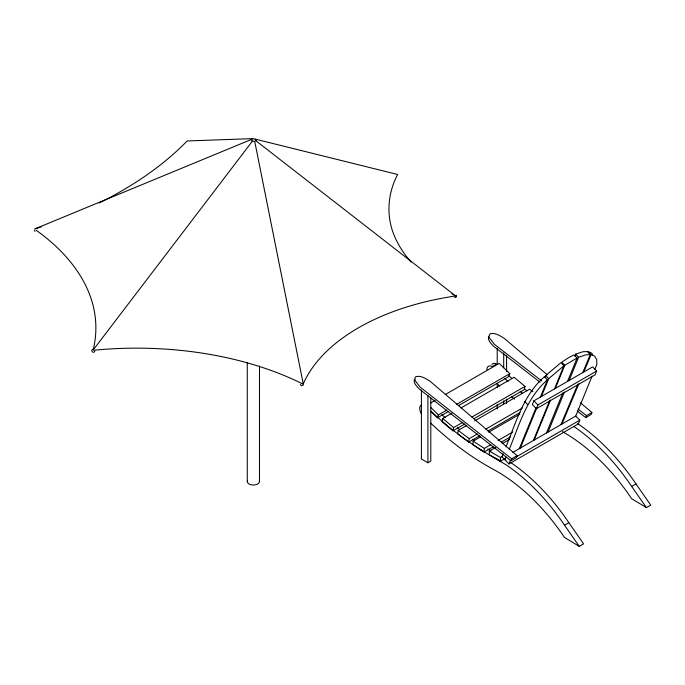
<?xml version="1.0" encoding="UTF-8"?>
<svg xmlns="http://www.w3.org/2000/svg" width="685" height="685" viewBox="0 0 685 685"><rect width="100%" height="100%" fill="white"/><g stroke="black" fill="none" stroke-linecap="round" stroke-linejoin="round"><path stroke-width="1.03" d="M480.476 436.91L473.155 441.14L472.941 444.753L484.098 452.049L484.312 448.435L490.717 444.745M466.399 425.676L458.171 430.428L457.7 433.87L464.25 438.742M448.127 426.284A263.305 152.019 60 0 0 453.008 430.231L468.771 442.108L469.234 438.665L477.471 433.913M414.245 379.593C413.457 383.48 417.019 386.563 419.408 389.123L510.959 460.782L516.379 457.649L517.115 455.662L430.171 381.339C426.01 378.754 420.992 375.183 415.855 376.673L414.982 377.606L415.204 380.723L420.136 387.136L511.695 458.796L517.115 455.662M488.474 336.746C487.677 340.625 491.239 343.707 493.628 346.276L540.105 382.264M451.886 413.183L442.733 418.466L442.022 421.712L452.931 430.848L464.824 423.981M452.931 430.848L453.641 427.603L462.795 422.32M461.039 407.9L514.11 377.264L525.018 386.391L524.299 389.637L473.977 418.698M94.864 351.14C94.033 354.068 89.983 350.917 92.569 349.341M456.398 296.656L456.347 295.286M411.111 262.09A206.408 119.164 0 0 1 391.897 229.03C386.408 210.946 388.772 191.089 397.642 174.487L255.368 139.149L255.462 139.937A3.117 1.798 0 0 0 256.284 140.648M430.574 411.223L437.373 417.824L438.417 414.879L446.654 410.127M445.224 394.577L499.211 363.401L509.794 373.676L508.749 376.613L458.419 405.674M510.959 460.782L511.695 458.796M577.292 411.06L585.744 417.602L586.48 415.615L591.9 412.49L580.555 402.891M591.9 412.49L591.164 414.476L585.744 417.602M303.275 384.02L254.717 141.375A1.986 1.147 0 0 1 255.865 140.716L455.705 296.014M503.15 453.77L501.934 456.732L509.006 463.933L578.251 423.955L579.793 420.179L575.751 416.069L592.071 376.159M505.975 446.851C516.207 422.174 523.46 394.894 544.412 376.733L547.443 379.824L540.388 397.069M504.965 459.823L506.121 456.989M509.289 449.232C519.367 424.751 526.697 397.814 547.443 379.824M533.889 400.819L532.348 404.595L536.389 408.714L595.145 374.789L596.686 371.013L592.645 366.903L533.889 400.819L537.93 404.938L536.389 408.714M509.006 463.933L510.548 460.157M544.892 377.529L545.697 375.551L560.887 362.707L563.918 365.799L554.456 388.952M519.307 448.658L536.055 407.678M520.36 448.05L536.706 408.046M541.441 396.461L548.728 378.634L563.918 365.799M533.367 440.541L549.721 400.528M534.206 440.053L550.56 400.049M555.295 388.464L564.791 365.233L577.104 357.998L574.073 354.916L568.961 357.459L561.76 362.142L564.791 365.233M574.809 356.114L575.606 354.145L582.884 351.739L587.25 351.559L590.282 354.65L582.729 372.623M546.45 432.98L562.805 392.976M567.54 381.391L577.104 357.998M548.06 432.055L564.406 392.051M569.141 380.466L578.637 357.236L585.915 354.821L590.282 354.65M594.854 369.343L596.84 364.48L596.695 359.556L594.751 356.217L591.095 354.616L588.064 351.533L591.72 353.135L592.688 354.804M560.895 424.64L577.832 384.302M561.957 424.032L578.894 383.686M583.791 372.006L591.095 354.616M93.425 349.65L252.457 141.084A3.605 2.081 0 0 1 254.597 141.624M456.176 297.042L454.652 297.667M303.001 385.364L301.391 385.758L300.33 384.508M430.582 403.028L435.163 400.382M456.724 404.313L509.794 373.676M437.373 417.824L448.358 411.479M471.939 417.037L525.018 386.391M474.637 420.924L529.539 389.226L532.947 391.76M485.699 429.152L522.304 408.02M421.421 389.979L421.421 459.001L427.911 462.752L430.796 461.082L430.796 398.088M468.771 442.108L479.748 435.763M487.985 431.011L520.009 412.524M488.713 432.158L519.821 414.194M537.93 404.938L596.686 371.013M498.038 440.515L512.68 432.064M485.014 451.526L493.243 446.766M501.48 442.013L510.633 436.73M504.828 458.736L500.504 461.236L489.33 454.849L489.313 451.09L495.717 447.391M502.122 443.692L509.443 439.47M489.313 451.09L500.487 457.477L502.319 456.424M512.902 452.348L575.751 416.069M516.088 456.963L579.793 420.179M464.464 438.905L481.812 450.447L506.138 464.85A154.108 88.973 60 0 1 564.526 525.198L568.858 522.698L583.611 543.881L579.279 546.382L564.526 537.468A154.108 88.973 60 0 0 548.574 516.165L542.88 509.589A154.108 88.973 60 0 0 493.414 469.396A263.305 152.019 60 0 1 430.522 422.953M574.073 426.627A154.108 88.973 60 0 1 631.673 486.436L635.997 483.935L650.75 505.119L646.426 507.619L631.673 498.706A154.108 88.973 60 0 0 615.721 477.402L610.027 470.826A154.108 88.973 60 0 0 562.376 431.627M255.368 139.158A4.487 2.586 0 0 1 252.782 138.61A3.733 2.158 0 0 1 251.095 139.586L34.721 228.97A397.428 229.458 0 0 0 41.631 226.684M252.774 138.618L187.151 140.964A397.428 229.458 0 0 1 99.248 202.94M500.504 460.988L493.791 457.4M496.163 458.753L500.324 460.894M452.04 293.874L453.838 294.927M487.797 448.932L491.111 450.901M479.757 449.214L484.107 451.877M473.155 441.14L484.312 448.435M472.915 439.299L474.559 440.455M458.171 430.428L469.234 438.665M541.689 380.928L494.364 344.281L489.433 337.868L488.979 336.13L490.083 333.826C495.221 332.328 500.23 335.898 504.4 338.493L547.341 374.806M578.029 409.073L586.48 415.615M524.47 388.969L526.825 390.792M520.146 391.469L522.492 393.284M457.332 427.731L459.678 429.555M35.038 231.325L34.336 230.468M442.733 418.466L453.641 427.603M430.865 407.549L438.417 414.879M575.606 354.145L578.637 357.236M545.697 375.551L548.728 378.634M524.564 401.367L527.596 404.458M631.673 486.436L646.426 507.619M564.526 525.198L579.279 546.382M500.487 457.477L500.504 461.236M506.583 355.395L506.583 371.416M506.583 399.175L506.583 403.448M503.698 352.792L503.698 367.742M503.698 400.845L503.698 404.047M497.207 348.348L497.207 364.283M497.207 383.394L497.207 387.642M497.207 404.63L497.207 408.876M427.911 395.476L427.911 462.752M259.495 366.03L259.495 481.504M247.268 362.819L247.268 481.504M447.322 425.608A263.305 152.019 60 0 1 431.207 411.334M421.266 413.671A7.518 4.341 60 0 1 421.266 404.998M445.293 417.704A263.305 152.019 60 0 1 441.791 414.596M510.462 462.349A154.108 88.973 60 0 1 568.858 522.698M491.89 364.523A7.518 4.341 60 0 1 496.488 364.112L492.164 366.603A7.518 4.341 60 0 0 486.855 369.677M508.116 381.434A263.305 152.019 60 0 1 504.605 378.334M511.738 378.325A263.305 152.019 60 0 1 508.938 375.834M514.461 399.115A263.305 152.019 60 0 1 511.233 396.392M499.742 386.143A263.305 152.019 60 0 1 497.661 384.191M577.609 423.587A154.108 88.973 60 0 1 635.997 483.935M303.207 384.011A210.132 121.322 0 0 1 455.688 295.971M93.759 350.249A253.544 146.385 0 0 1 303.078 384.148M36.211 230.263A269.222 155.435 0 0 1 93.237 349.547M251.07 139.603A3.708 2.141 0 0 1 252.037 141.084M259.29 480.587A6.114 3.528 0 0 1 253.381 485.031A6.114 3.528 0 0 1 247.473 480.587"/></g></svg>
